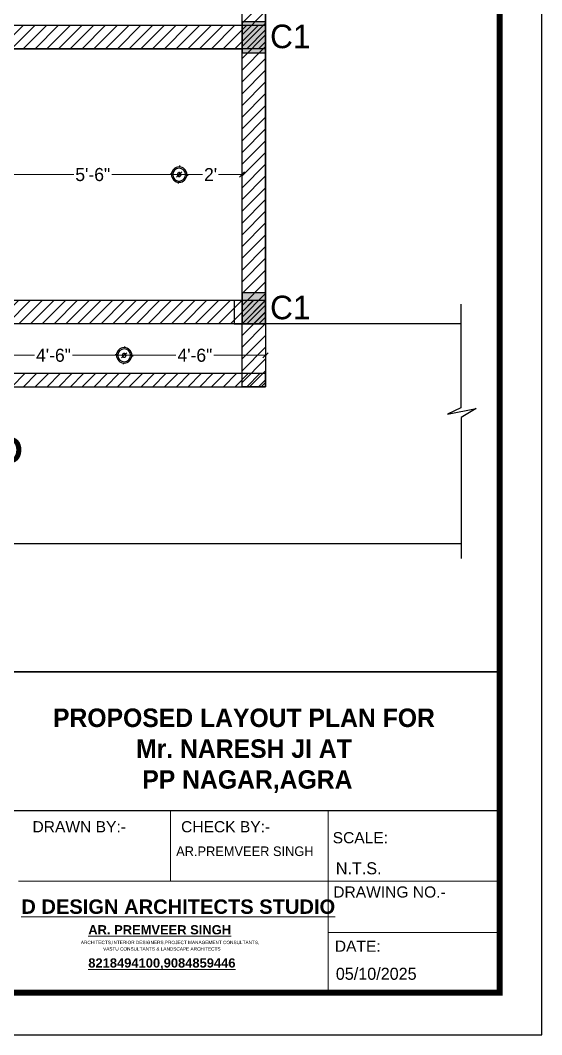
# Model space of a CAD drawing. Header units: millimetres. Extents: x -6808 to 215771, y -89660 to -16303.
# Drawn here: x 96924.4 to 97123.6, y -53972.7 to -53585.4 of the extents above; entities that cross this region are included whole.
import ezdxf

# ---------------------------------------------------------------- set-up
doc = ezdxf.new("R2010")
doc.units = ezdxf.units.MM
doc.header["$PDMODE"] = 35
doc.layers.get('0').update_dxf_attribs({"color": 8})
for name, color, linetype, lineweight in [('column', 5, 'Continuous', 30), ('ELE.13', 7, 'Continuous', 13), ('ELECTRICAL', 150, 'Continuous', 30), ('FORMAT LAAYER', 250, 'Continuous', 13), ('wall', 7, 'Continuous', 35)]:
    doc.layers.add(name, color=color, linetype=linetype, lineweight=lineweight)
doc.layers.add('FORMAT', color=7, linetype='Continuous')
doc.styles.add('cdim', font='arial.ttf')
doc.styles.add('HYPERMARTBORA0$0$SANSSERIFBOLD', font='sasb____.pfb', dxfattribs={"height": 0.2})
doc.styles.add('SAJ', font='eurr____.ttf')
doc.styles.add('working', font='swissl.ttf')
doc.dimstyles.new('SAJ', dxfattribs={"dimtxt": 5, "dimasz": 2, "dimexe": 1, "dimexo": 1, "dimgap": 0.09375, "dimtad": 0, "dimdec": 1, "dimzin": 0, "dimdsep": 46, "dimlunit": 4, "dimtxsty": 'SAJ', "dimblk": 'OBLIQUE', "dimcen": 0.125, "dimdle": 0.375, "dimadec": 0, "dimazin": 0, "dimtfac": 1, "dimtdec": 1, "dimtofl": 0, "dimtmove": 0, "dimatfit": 3, "dimldrblk": 'OBLIQUE', "dimfxl": 1, "dimtolj": 1, "dimtzin": 0, "dimlwd": 5, "dimlwe": 5, "dimarcsym": 1})
pattern_1 = [(45, (-1584.62, 41.465), (-2.24506403, 2.24506403), [])]

# ---------------------------------------------------------------- blocks, each defined once
blk = doc.blocks.new('c1')
at = {"layer": 'column'}
blk.add_hatch(color=256, dxfattribs=at).paths.add_polyline_path([(58376.49, -43564.36), (58385.49, -43564.36), (58385.49, -43552.36), (58376.49, -43552.36)])
for p, q in [((58376.49, -43552.36), (58376.49, -43564.36)), ((58376.49, -43552.36), (58385.49, -43552.36)), ((58385.49, -43564.36), (58385.49, -43552.36)), ((58376.49, -43564.36), (58385.49, -43564.36))]:
    blk.add_line(p, q, dxfattribs=at)
blk = doc.blocks.new('CEILING LIGHT')
at = {"layer": 'ELECTRICAL'}
for p, q in [((-3, 0.09), (-3.5, 0.09)), ((0, 3.5), (0, 3)), ((3.5, 0.09), (3, 0.09)), ((0, -3), (0, -3.5))]:
    blk.add_line(p, q, dxfattribs=at)
for radius in [3, 2.5, 0.75]:
    blk.add_circle((0, 0), radius, dxfattribs=at)
blk = doc.blocks.new('_Oblique')
at = {"color": 0, "linetype": 'ByBlock', "lineweight": -2}
blk.add_line((-0.5, -0.5), (0.5, 0.5), dxfattribs=at)
blk = doc.blocks.new('*D2091')
at = {"layer": 'Defpoints', "color": 0, "transparency": 16777216}
for p in [(96985.12, -53644.32), (97009.12, -53644.32), (97009.12, -53644.32)]:
    blk.add_point(p, dxfattribs=at)
at = {"layer": 'wall', "color": 0, "lineweight": 5, "transparency": 16777216}
for p, q in [((96984.74, -53644.32), (96995.03, -53644.32)), ((96985.12, -53644.32), (96985.12, -53643.32)), ((97009.49, -53644.32), (96999.2, -53644.32)), ((97009.12, -53644.32), (97009.12, -53643.32))]:
    blk.add_line(p, q, dxfattribs=at)
at = {"layer": 'wall', "color": 0, "lineweight": 5, "transparency": 16777216, "xscale": 2, "yscale": 2, "zscale": 2, "rotation": 180}
blk.add_blockref('_Oblique', (96985.12, -53644.32), dxfattribs=at)
at = {"layer": 'wall', "color": 0, "lineweight": 5, "transparency": 16777216, "xscale": 2, "yscale": 2, "zscale": 2}
blk.add_blockref('_Oblique', (97009.12, -53644.32), dxfattribs=at)
at = {"layer": 'wall', "color": 0, "transparency": 16777216, "insert": (96997.12, -53644.32), "char_height": 5, "attachment_point": 5, "style": 'SAJ', "bg_fill": 3, "box_fill_scale": 1.1, "bg_fill_color": 256, "bg_fill_true_color": 13158600, "bg_fill_transparency": 0}
blk.add_mtext("\\A1;2'", dxfattribs=at)
blk = doc.blocks.new('*D2095')
at = {"layer": 'Defpoints', "color": 0, "transparency": 16777216}
for p in [(96919.12, -53644.32), (96919.12, -53644.32), (96985.12, -53644.32)]:
    blk.add_point(p, dxfattribs=at)
at = {"layer": 'wall', "color": 0, "lineweight": 5, "transparency": 16777216}
for p, q in [((96918.74, -53644.32), (96946.14, -53644.32)), ((96919.12, -53644.32), (96919.12, -53645.32)), ((96985.49, -53644.32), (96958.1, -53644.32)), ((96985.12, -53644.32), (96985.12, -53645.32))]:
    blk.add_line(p, q, dxfattribs=at)
at = {"layer": 'wall', "color": 0, "lineweight": 5, "transparency": 16777216, "xscale": 2, "yscale": 2, "zscale": 2, "rotation": 180}
blk.add_blockref('_Oblique', (96919.12, -53644.32), dxfattribs=at)
at = {"layer": 'wall', "color": 0, "lineweight": 5, "transparency": 16777216, "xscale": 2, "yscale": 2, "zscale": 2}
blk.add_blockref('_Oblique', (96985.12, -53644.32), dxfattribs=at)
at = {"layer": 'wall', "color": 0, "transparency": 16777216, "insert": (96952.12, -53644.32), "char_height": 5, "attachment_point": 5, "style": 'SAJ', "bg_fill": 3, "box_fill_scale": 1.1, "bg_fill_color": 256, "bg_fill_true_color": 13158600, "bg_fill_transparency": 0}
blk.add_mtext('\\A1;5\'-6"', dxfattribs=at)
blk = doc.blocks.new('*D2104')
at = {"layer": 'Defpoints', "color": 0, "transparency": 16777216}
for p in [(96964.12, -53713.32), (97018.12, -53713.32), (97018.12, -53713.32)]:
    blk.add_point(p, dxfattribs=at)
at = {"layer": 'wall', "color": 0, "lineweight": 5, "transparency": 16777216}
for p, q in [((96964.12, -53713.32), (96964.12, -53712.32)), ((97018.12, -53713.32), (97018.12, -53712.32)), ((96963.74, -53713.32), (96985.19, -53713.32)), ((97018.49, -53713.32), (96997.04, -53713.32))]:
    blk.add_line(p, q, dxfattribs=at)
at = {"layer": 'wall', "color": 0, "lineweight": 5, "transparency": 16777216, "xscale": 2, "yscale": 2, "zscale": 2, "rotation": 180}
blk.add_blockref('_Oblique', (96964.12, -53713.32), dxfattribs=at)
at = {"layer": 'wall', "color": 0, "lineweight": 5, "transparency": 16777216, "xscale": 2, "yscale": 2, "zscale": 2}
blk.add_blockref('_Oblique', (97018.12, -53713.32), dxfattribs=at)
at = {"layer": 'wall', "color": 0, "transparency": 16777216, "insert": (96991.12, -53713.32), "char_height": 5, "attachment_point": 5, "style": 'SAJ', "bg_fill": 3, "box_fill_scale": 1.1, "bg_fill_color": 256, "bg_fill_true_color": 13158600, "bg_fill_transparency": 0}
blk.add_mtext('\\A1;4\'-6"', dxfattribs=at)
blk = doc.blocks.new('*D2105')
at = {"layer": 'Defpoints', "color": 0, "transparency": 16777216}
for p in [(96910.12, -53713.32), (96910.12, -53713.32), (96964.12, -53713.32)]:
    blk.add_point(p, dxfattribs=at)
at = {"layer": 'wall', "color": 0, "lineweight": 5, "transparency": 16777216}
for p, q in [((96910.12, -53713.32), (96910.12, -53712.32)), ((96964.12, -53713.32), (96964.12, -53712.32)), ((96909.74, -53713.32), (96931.19, -53713.32)), ((96964.49, -53713.32), (96943.04, -53713.32))]:
    blk.add_line(p, q, dxfattribs=at)
at = {"layer": 'wall', "color": 0, "lineweight": 5, "transparency": 16777216, "xscale": 2, "yscale": 2, "zscale": 2, "rotation": 180}
blk.add_blockref('_Oblique', (96910.12, -53713.32), dxfattribs=at)
at = {"layer": 'wall', "color": 0, "lineweight": 5, "transparency": 16777216, "xscale": 2, "yscale": 2, "zscale": 2}
blk.add_blockref('_Oblique', (96964.12, -53713.32), dxfattribs=at)
at = {"layer": 'wall', "color": 0, "transparency": 16777216, "insert": (96937.12, -53713.32), "char_height": 5, "attachment_point": 5, "style": 'SAJ', "bg_fill": 3, "box_fill_scale": 1.1, "bg_fill_color": 256, "bg_fill_true_color": 13158600, "bg_fill_transparency": 0}
blk.add_mtext('\\A1;4\'-6"', dxfattribs=at)

msp = doc.modelspace()

# ---------------------------------------------------------------- hatches: boundary and pattern name
h = msp.add_hatch()
h.set_pattern_fill('ANSI31', color=256, style=0)
h.set_pattern_definition([(45, (79061.6935, -34400.544), (-2.24506403, 2.24506403), [])])
h.paths.add_polyline_path([(97018.117, -52981.316), (97009.117, -52981.316), (97009.117, -53701.316), (97018.117, -53701.316)])
h = msp.add_hatch()
h.set_pattern_fill('ANSI31', color=256, style=0)
h.set_pattern_definition(pattern_1)
h.paths.add_polyline_path([(97018.117, -53587.316), (96694.117, -53587.316), (96694.117, -53596.316), (97018.117, -53596.316)])
h = msp.add_hatch()
h.set_pattern_fill('ANSI31', color=256, style=0)
h.set_pattern_definition(pattern_1)
h.paths.add_polyline_path([(97018.117, -53692.316), (96898.117, -53692.316), (96898.117, -53701.316), (97018.117, -53701.316)])
h = msp.add_hatch()
h.set_pattern_fill('ANSI31', color=256, style=0)
h.set_pattern_definition([(45, (-1269.62, 87.1765), (-2.24506403, 2.24506403), [])])
h.paths.add_polyline_path([(97018.117, -53692.316), (97009.117, -53692.316), (97009.117, -53725.316), (97018.117, -53725.316)])
h = msp.add_hatch()
h.set_pattern_fill('ANSI31', color=256, style=0)
h.set_pattern_definition([(45, (79061.6935, -34406.544), (-2.24506403, 2.24506403), [])])
h.paths.add_polyline_path([(97018.117, -53720.316), (96694.117, -53720.316), (96694.117, -53725.316), (97018.117, -53725.316)])

# ---------------------------------------------------------------- linework, layer by layer
for p, q in [((97009.117, -53692.316), (97009.117, -52990.316)), ((96895.117, -53587.316), (97009.117, -53587.316)), ((96895.117, -53596.316), (97009.117, -53596.316)), ((97006.117, -53692.316), (97009.117, -53692.316)), ((97006.117, -53692.316), (97006.117, -53701.316))]:
    msp.add_line(p, q)
for points in [[(97006.117, -53701.316), (97018.117, -53701.316), (97018.117, -52981.316), (96694.117, -52981.316), (96694.117, -53701.316), (96712.117, -53701.316)], [(97092.727, -53693.8), (97092.727, -53733.358), (97087.553, -53735.754), (97098.589, -53733.568), (97092.759, -53737.024), (97092.759, -53790.941)], [(97092.727, -53701.316), (97017.106, -53701.316)], [(97092.759, -53785.316), (96652.945, -53785.316)]]:
    msp.add_lwpolyline(points)
for points in [[(97009.117, -52981.316), (97018.117, -52981.316), (97018.117, -53701.316), (97009.117, -53701.316)], [(96694.117, -53587.316), (97018.117, -53587.316), (97018.117, -53596.316), (96694.117, -53596.316)], [(96898.117, -53692.316), (97018.117, -53692.316), (97018.117, -53701.316), (96898.117, -53701.316)], [(97009.117, -53692.316), (97018.117, -53692.316), (97018.117, -53725.316), (97009.117, -53725.316)], [(96694.117, -53725.316), (97018.117, -53725.316), (97018.117, -53720.316), (96694.117, -53720.316)]]:
    msp.add_lwpolyline(points, close=True)
at = {"layer": 'FORMAT', "ltscale": 2}
msp.add_line((96737.945, -53887.132), (97107.503, -53887.132), dxfattribs=at)
at = {"layer": 'FORMAT', "lineweight": 13, "ltscale": 20}
for p, q in [((96981.839, -53887.132), (96981.839, -53914.073)), ((97042.009, -53933.739), (97107.503, -53933.739))]:
    msp.add_line(p, q, dxfattribs=at)
at = {"layer": 'FORMAT', "color": 0}
msp.add_lwpolyline([(96359.743, -52888.087), (96359.743, -53972.736), (97123.58, -53972.736), (97123.58, -52888.087)], close=True, dxfattribs=at)
msp.add_lwpolyline([(96359.743, -52888.087), (96359.743, -53972.736), (97123.58, -53972.736), (97123.58, -52888.087)], close=True, dxfattribs=at)
at = {"layer": 'FORMAT', "color": 0, "const_width": 2.24}
msp.add_lwpolyline([(96375.82, -52904.163), (96375.82, -53956.66), (97107.503, -53956.66), (97107.503, -52904.163)], close=True, dxfattribs=at)
msp.add_lwpolyline([(96375.82, -52904.163), (96375.82, -53956.66), (97107.503, -53956.66), (97107.503, -52904.163)], close=True, dxfattribs=at)
at = {"layer": 'FORMAT', "ltscale": 2, "const_width": 0.559}
msp.add_lwpolyline([(96479.713, -53834.169), (96479.713, -53956.66), (96375.82, -53956.66), (96375.82, -53834.169), (97107.503, -53834.169)], dxfattribs=at)
at = {"layer": 'FORMAT', "color": 0, "lineweight": 13}
for points in [[(97042.009, -53956.66), (97042.009, -53887.132)], [(96923.762, -53914.073), (97107.503, -53914.073)]]:
    msp.add_lwpolyline(points, dxfattribs=at)

# ---------------------------------------------------------------- block references
for p in [(38632.626, -10033.455), (38632.626, -10136.955)]:
    msp.add_blockref('c1', p)
at = {"layer": 'ELE.13', "ltscale": 4, "xscale": -0.9818181818043532, "yscale": 0.9818181818118316, "zscale": 0.9818181818181811, "rotation": 175.1736252210289}
for p in [(96985.117, -53644.316), (96964.117, -53713.316)]:
    msp.add_blockref('CEILING LIGHT', p, dxfattribs=at)

# ---------------------------------------------------------------- texts
at = {"style": 'SAJ'}
for s, insert, char_height, width, attachment_point in [('\\A1;{\\fCentury Gothic|b0|i0|c0|p34;C1}', (97019.848, -53587.049), 9, 293.6941, 1), ('\\A1;{\\fCentury Gothic|b0|i0|c0|p34;C1}', (97019.848, -53690.549), 9, 293.6941, 1), ('\\A1;{\\fCentury Gothic|b1|i0|c0|p34;        R     O     A    D }', (96864.377, -53744.436), 10.08, 351.4658, 2)]:
    msp.add_mtext(s, dxfattribs=dict(at, insert=insert, char_height=char_height, width=width, attachment_point=attachment_point))
at = {"layer": 'FORMAT', "lineweight": 13, "style": 'working'}
for s, height, p in [('DRAWN BY:-', 4.2576, (96929.108, -53895.453)), (' CHECK BY:-', 4.25764, (96984.192, -53895.453)), ('SCALE:', 4.2576, (97043.743, -53899.64)), ('DRAWING NO.-', 4.25764, (97043.969, -53920.377)), ('DATE:', 4.2576, (97044.568, -53941.06))]:
    msp.add_text(s, height=height, dxfattribs=at).set_placement(p)
at = {"layer": 'FORMAT', "insert": (97009.853, -53864.289), "char_height": 7.06187, "width": 177.40877, "attachment_point": 5, "style": 'cdim'}
msp.add_mtext('\\A1;{\\fDilleniaUPC|b1|i0|c0|p18;PROPOSED LAYOUT PLAN FOR \\PMr. NARESH JI AT \\P PP NAGAR,AGRA}', dxfattribs=at)
at = {"layer": 'FORMAT', "ltscale": 2, "attachment_point": 1, "style": 'SAJ'}
for s, insert, char_height, width in [('\\A1;{\\fShonar Bangla|b0|i0|c0|p34;AR.PREMVEER SINGH}', (96983.969, -53900.857), 3.65867, 186.55052), ('\\A1;{\\fShonar Bangla|b0|i0|c0|p34;N.T.S.}', (97044.955, -53906.894), 4.60846, 119.67589), ('\\A1;{\\fShonar Bangla|b0|i0|c0|p34;05/10/2025}', (97044.955, -53947.16), 4.60846, 119.67589)]:
    msp.add_mtext(s, dxfattribs=dict(at, insert=insert, char_height=char_height, width=width))
at = {"layer": 'FORMAT LAAYER', "color": 0, "lineweight": 13}
for s, height, style, p in [('%%UD DESIGN ARCHITECTS STUDIO', 5.4966, 'HYPERMARTBORA0$0$SANSSERIFBOLD', (96924.839, -53926.583)), ('%%UAR. PREMVEER SINGH', 3.53004, 'HYPERMARTBORA0$0$SANSSERIFBOLD', (96950.412, -53934.426)), ('ARCHITECTS,INTERIOR DESIGNERS,PROJECT MANAGEMENT CONSULTANTS,', 1.28401, 'working', (96947.571, -53938.154)), ('VASTU CONSULTANTS & LANDSCAPE ARCHITECTS', 1.28401, 'working', (96956.067, -53940.606)), ('%%U8218494100,9084859446', 3.53004, 'HYPERMARTBORA0$0$SANSSERIFBOLD', (96950.412, -53947.098))]:
    msp.add_text(s, height=height, dxfattribs=dict(at, style=style)).set_placement(p)

# ---------------------------------------------------------------- next in the draw order: dimensions: what is measured, and where the dimension line sits
at = {"layer": 'wall'}
for p1, p2, picture, middle in [((96985.117, -53644.316), (97009.117, -53644.316), '*D2091', (96997.117, -53644.316)), ((96964.117, -53713.316), (97018.117, -53713.316), '*D2104', (96991.117, -53713.316))]:
    dim = msp.add_aligned_dim(p1=p1, p2=p2, distance=0, dimstyle='SAJ', override={"dimfxl": 3, "dimfxlon": 1, "dimtfill": 1}, dxfattribs=at)
    dim.commit()
    dim.dimension.update_dxf_attribs({"geometry": picture, "text_midpoint": middle})

# ---------------------------------------------------------------- next in the draw order: dimensions: what is measured, and where the dimension line sits
for p1, p2, picture, middle in [((96985.117, -53644.316), (96919.117, -53644.316), '*D2095', (96952.117, -53644.316)), ((96964.117, -53713.316), (96910.117, -53713.316), '*D2105', (96937.117, -53713.316))]:
    dim = msp.add_aligned_dim(p1=p1, p2=p2, distance=0, dimstyle='SAJ', override={"dimfxl": 3, "dimfxlon": 1, "dimtfill": 1}, dxfattribs=at)
    dim.commit()
    dim.dimension.update_dxf_attribs({"geometry": picture, "text_midpoint": middle})

doc.saveas('drawing.dxf')
